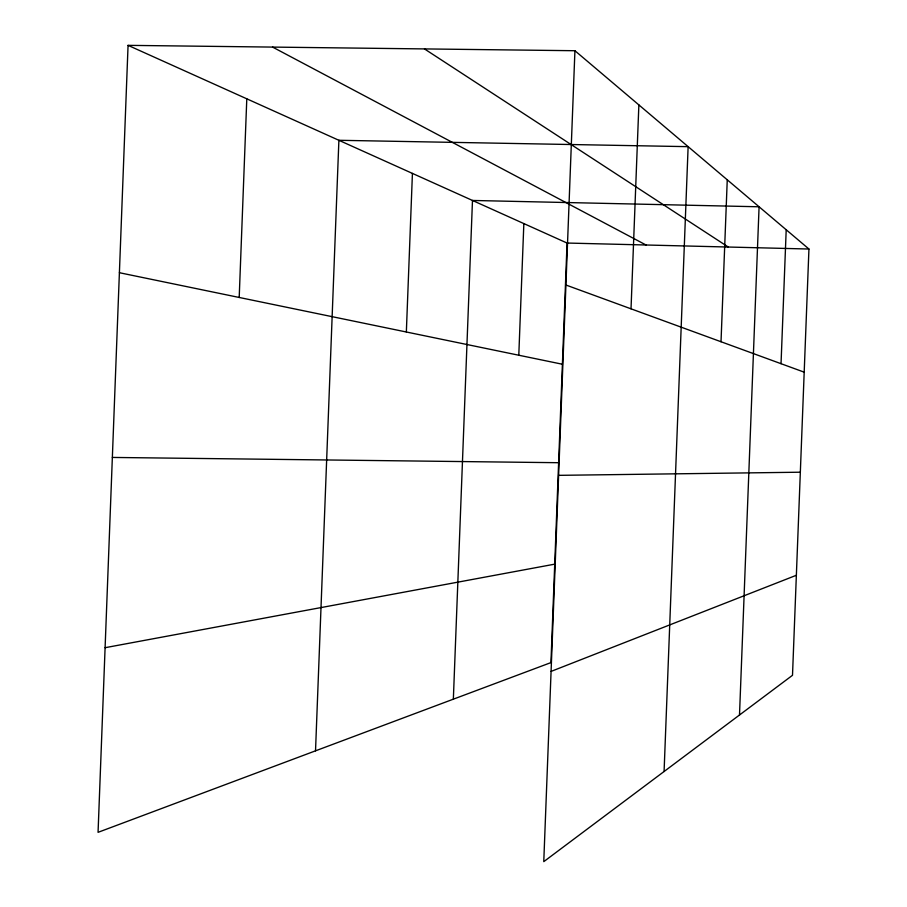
<?xml version="1.0" encoding="UTF-8"?>
<svg xmlns="http://www.w3.org/2000/svg" width="907" height="907" viewBox="0 0 907 907"><rect width="100%" height="100%" fill="white"/><g stroke="black" fill="none" stroke-linecap="round" stroke-linejoin="round"><path stroke-width="1.36" d="M128.068 45.35L98.058 832.331L550.946 662.598L567.056 243.042L128.068 45.35L574.925 50.724L808.942 249.028L792.503 675.296L543.769 861.65L574.925 50.724M239.199 297.462L246.795 98.818M315.523 750.826L338.889 140.29L688.13 146.662L664.083 771.506M406.347 331.996L412.424 173.407M453.353 699.172L472.479 200.458L759.08 206.785L739.5 715.011M518.793 355.227L523.849 223.587M631.023 308.822L638.868 104.906M721.02 341.746L727.255 179.813M781.04 363.696L786.199 229.766M551.071 671.407L796.357 575.276M105.099 647.7L554.721 564.154M558.61 475.347L800.337 472.207M112.355 457.434L558.621 462.706M567.056 243.042L808.942 249.028M119.395 272.712L562.408 364.24M565.923 285.013L804.192 372.165M272.576 47.085L646.033 245.003M424.476 48.921L728.276 247.033"/></g></svg>
